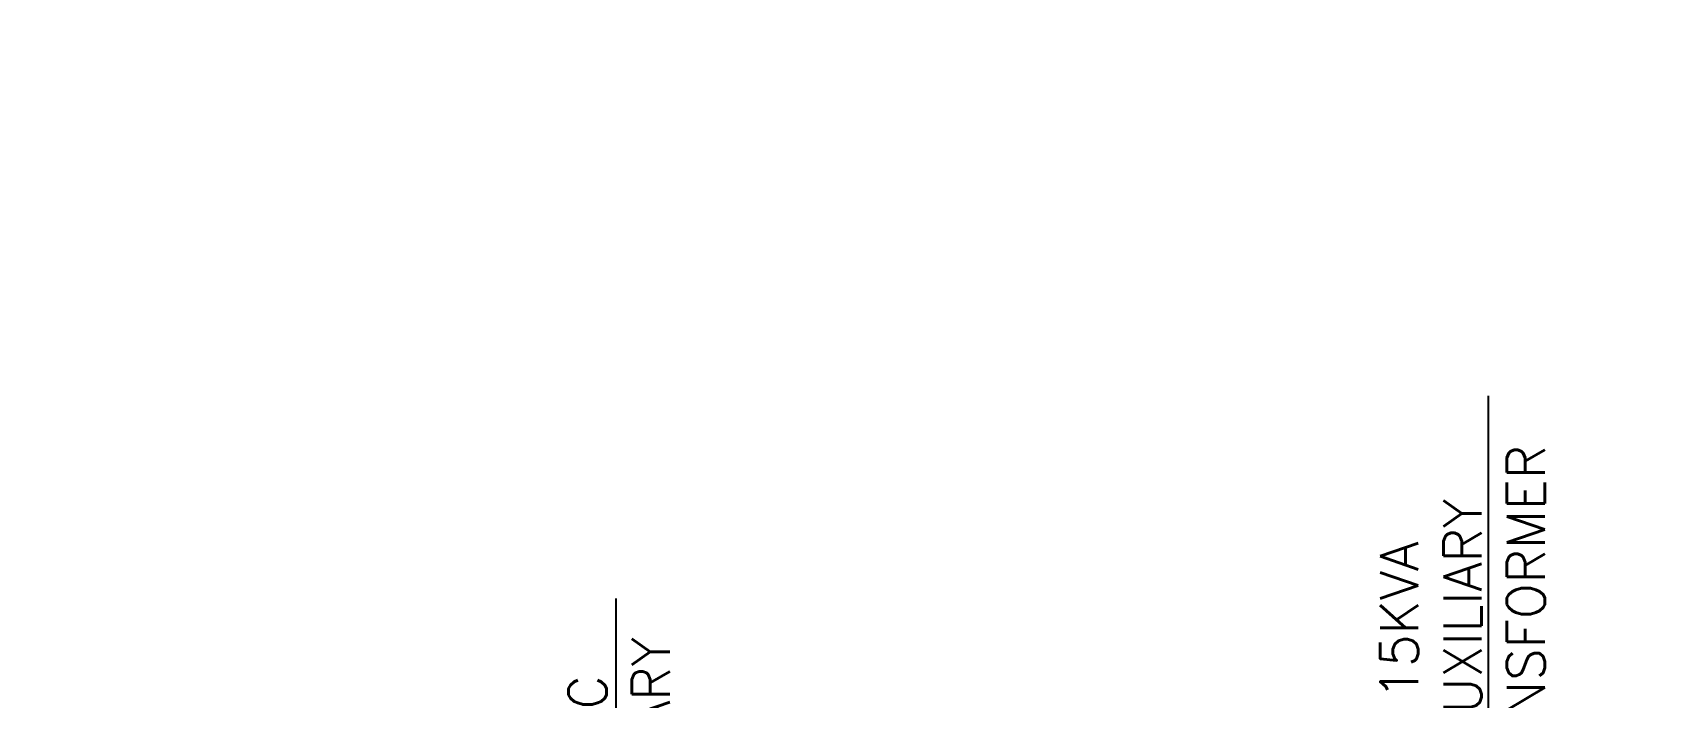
# Model space of a CAD drawing. Header units: metres. Extents: x 529524 to 529977, y 2674144 to 2674419.
# Drawn here: x 529743.76 to 529748.063, y 2674292.368 to 2674294.119 of the extents above; entities that cross this region are included whole.
import ezdxf

# ---------------------------------------------------------------- set-up
doc = ezdxf.new("R2010")
doc.units = ezdxf.units.M
doc.layers.add('IDT', color=7, linetype='Continuous')
doc.layers.add('MMS Block Numbering', color=7, linetype='Continuous')
doc.styles.add('Adani Regular', font='Adani Regular.ttf')
doc.styles.add('RomanS', font='romans.shx')

# ---------------------------------------------------------------- blocks, each defined once
blk = doc.blocks.new('IDT')
at = {"layer": 'IDT', "color": 8}
for p, q in [((28.195, 21.0153), (28.195, 20.1306)), ((25.8984, 20.6063), (25.8984, 19.5965))]:
    blk.add_line(p, q, dxfattribs=at)
at = {"layer": 'IDT', "color": 8, "style": 'RomanS'}
for s, p in [('SECONDARY', (28.0535, 21.0121)), ('415V AC', (28.2202, 20.9026)), ('TRANSFORMER', (25.7501, 20.6772)), ('AUXILIARY', (25.9167, 20.5105)), ('15KVA', (26.0834, 20.3963))]:
    blk.add_text(s, height=0.1, rotation=270, dxfattribs=at).set_placement(p)

msp = doc.modelspace()

# ---------------------------------------------------------------- block references
at = {"layer": 'IDT', "color": 8, "rotation": 180}
msp.add_blockref('IDT', (529773.4913, 2674312.7589), dxfattribs=at)

# ---------------------------------------------------------------- texts
at = {"layer": 'MMS Block Numbering', "insert": (529750.7273, 2674294.3004), "char_height": 7.5, "attachment_point": 5, "style": 'Adani Regular'}
msp.add_mtext_dynamic_manual_height_columns('A16d-\\PBL-14', width=41.53538, gutter_width=1, heights=[0], dxfattribs=at)

doc.saveas('drawing.dxf')
